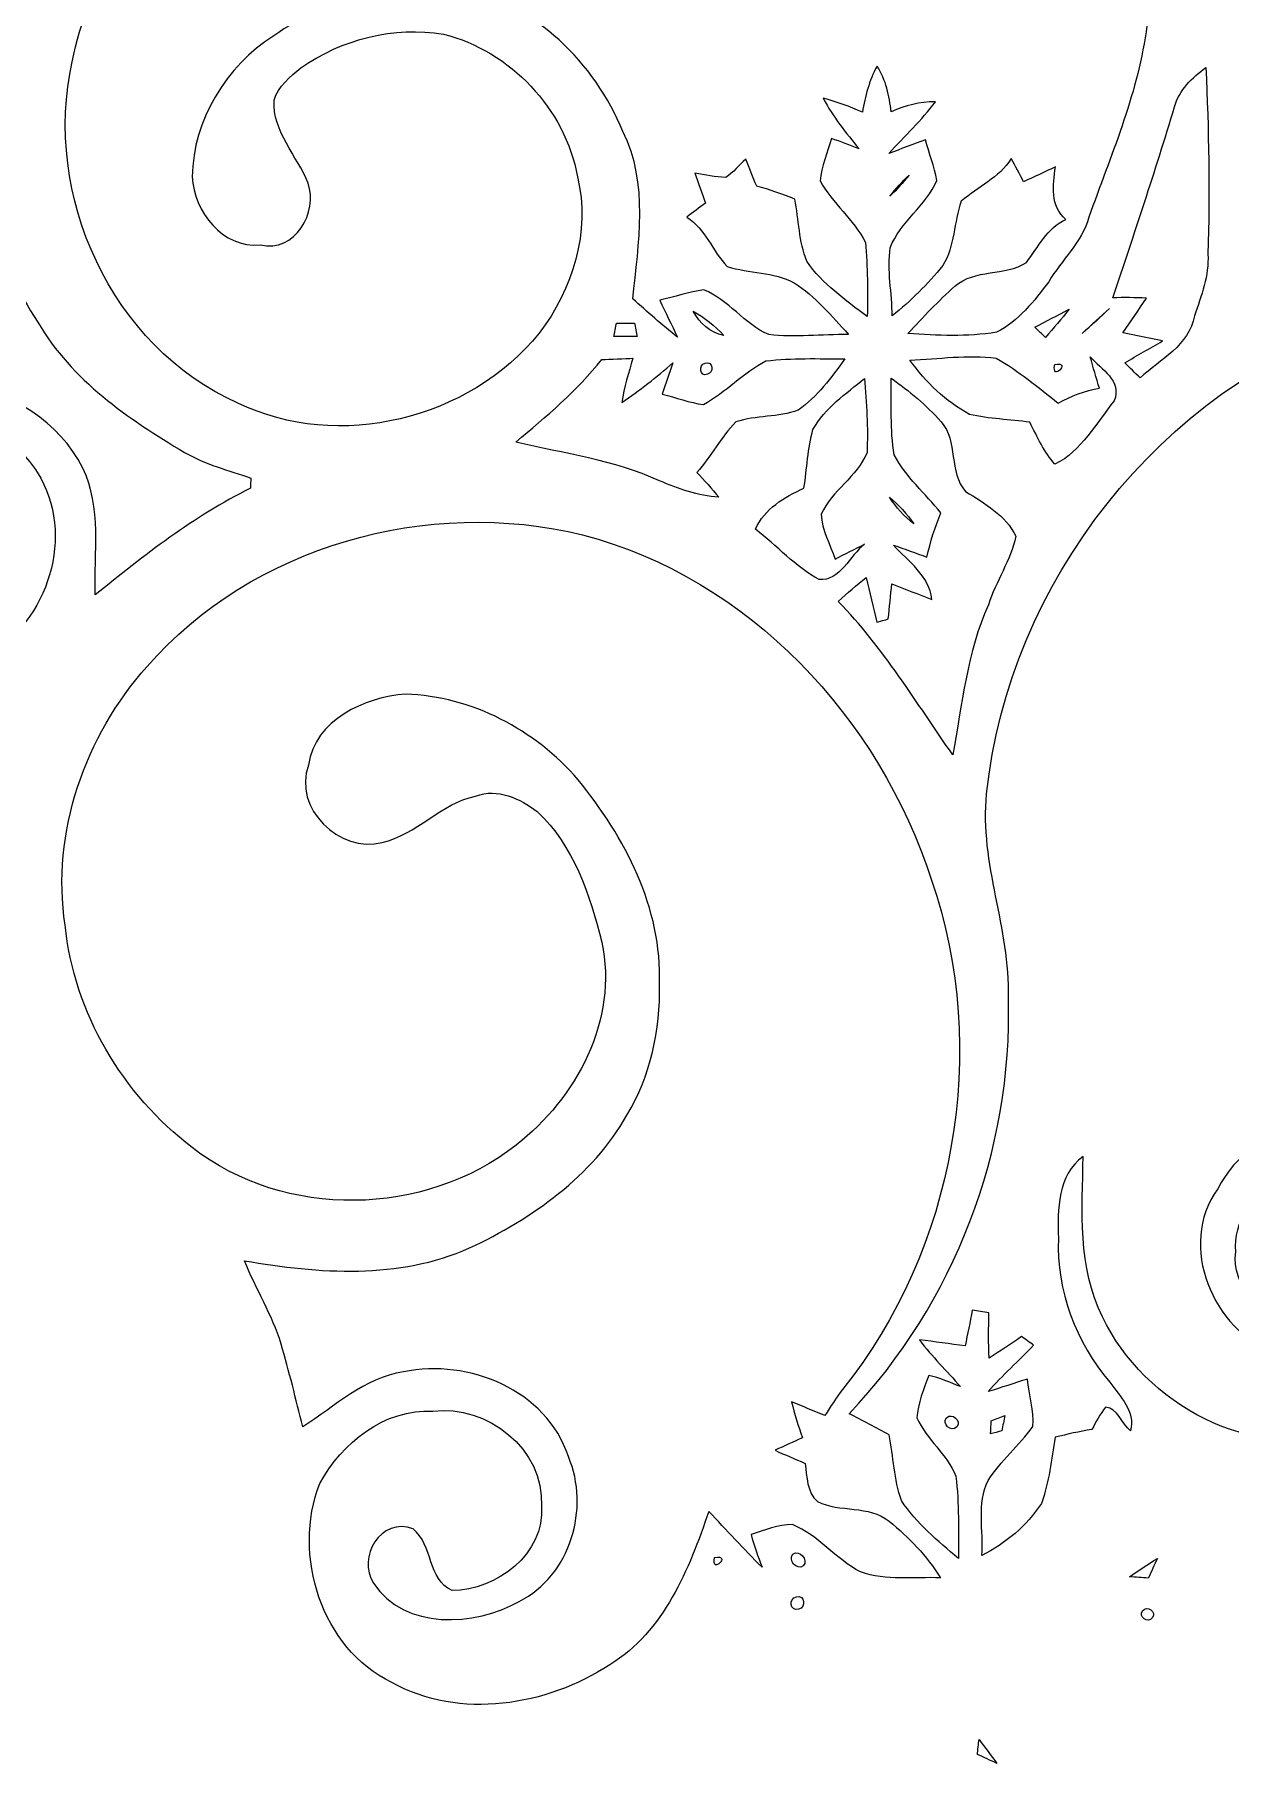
# Model space of a CAD drawing. Header units: centimetres. Extents: x -16.2 to 16.1, y -15.7 to 15.7.
# Drawn here: x -8.34 to 0.96, y -14.88 to -1.43 of the extents above; entities that cross this region are included whole.
import ezdxf

# ---------------------------------------------------------------- set-up
doc = ezdxf.new("R2010")
doc.units = ezdxf.units.CM
doc.header["$MEASUREMENT"] = 0
doc.layers.add('Layer 1', color=7, linetype='Continuous')

msp = doc.modelspace()

# ---------------------------------------------------------------- linework, layer by layer
at = {"layer": 'Layer 1', "color": 251, "lineweight": 9}
for points, knots in [([(-2.11375, 4.4554), (-2.2404, 4.40883), (-2.3801, 4.44975), (-2.51098, 4.45469), (-2.51098, 4.45469), (-2.5325, 3.19951), (-3.15973, 1.96444), (-4.18561, 1.2356), (-4.18561, 1.2356), (-5.0432, 0.61436), (-6.15023, 0.50499), (-7.0223, -0.08944), (-7.0223, -0.08944), (-7.53453, -0.46268), (-7.92541, -1.0183), (-8.04676, -1.64589), (-8.04676, -1.64589), (-8.27889, -2.67741), (-7.74302, -3.86769), (-6.75807, -4.29984), (-6.75807, -4.29984), (-5.97561, -4.67943), (-4.95643, -4.4286), (-4.41421, -3.75586), (-4.41421, -3.75586), (-4.15386, -3.41648), (-4.01416, -2.96458), (-4.11647, -2.54054), (-4.11647, -2.54054), (-4.21278, -2.01172), (-4.63892, -1.56228), (-5.15822, -1.42999), (-5.15822, -1.42999), (-5.54345, -1.36826), (-5.94915, -1.4695), (-6.26735, -1.69281), (-6.26735, -1.69281), (-6.35096, -1.76125), (-6.44339, -1.83674), (-6.4769, -1.94364), (-6.4769, -1.94364), (-6.48925, -2.19305), (-6.29769, -2.37332), (-6.21232, -2.58993), (-6.21232, -2.58993), (-6.12942, -2.81429), (-6.31639, -3.13461), (-6.58344, -3.07006), (-6.58344, -3.07006), (-6.87836, -3.09757), (-7.0992, -2.81076), (-7.11296, -2.54018), (-7.11296, -2.54018), (-7.10732, -2.09851), (-6.84908, -1.67941), (-6.47973, -1.4441), (-6.47973, -1.4441), (-6.06345, -1.15341), (-5.53887, -0.97738), (-5.02981, -1.08991), (-5.02981, -1.08991), (-4.44173, -1.18975), (-3.98665, -1.65436), (-3.76263, -2.18846), (-3.76263, -2.18846), (-3.56014, -2.59169), (-3.64163, -3.05912), (-3.68608, -3.48916), (-3.68608, -3.48916), (-3.57284, -3.59146), (-3.45783, -3.69165), (-3.33965, -3.78831), (-3.33965, -3.78831), (-3.38304, -3.6913), (-3.43137, -3.5964), (-3.47688, -3.50045), (-3.47688, -3.50045), (-3.36152, -3.47646), (-3.25005, -3.43553), (-3.13363, -3.41895), (-3.13363, -3.41895), (-2.94383, -3.49621), (-2.81789, -3.6853), (-2.62916, -3.7675), (-2.62916, -3.7675), (-2.42349, -3.79219), (-2.21464, -3.76538), (-2.00756, -3.76644), (-2.00756, -3.76644), (-2.14056, -3.62427), (-2.2658, -3.4694), (-2.4316, -3.36463), (-2.4316, -3.36463), (-2.59141, -3.28031), (-2.78226, -3.29019), (-2.95124, -3.23833), (-2.95124, -3.23833), (-3.06801, -3.11945), (-3.11987, -2.94694), (-3.26557, -2.8538), (-3.26557, -2.8538), (-3.21759, -2.81676), (-3.16855, -2.78113), (-3.11987, -2.7455), (-3.11987, -2.7455), (-3.14739, -2.66754), (-3.17596, -2.58993), (-3.20313, -2.51196), (-3.20313, -2.51196), (-3.1234, -2.5229), (-3.04402, -2.54477), (-2.96288, -2.54477), (-2.96288, -2.54477), (-2.90432, -2.50596), (-2.85917, -2.45058), (-2.80837, -2.4026), (-2.80837, -2.4026), (-2.78015, -2.47316), (-2.75157, -2.54371), (-2.72264, -2.61427), (-2.72264, -2.61427), (-2.62139, -2.63896), (-2.52332, -2.67494), (-2.42666, -2.7141), (-2.42666, -2.7141), (-2.39456, -2.87426), (-2.39491, -3.0443), (-2.33282, -3.1967), (-2.33282, -3.1967), (-2.21253, -3.3738), (-2.0312, -3.50009), (-1.86222, -3.6278), (-1.86222, -3.6278), (-1.85693, -3.43448), (-1.86151, -3.24221), (-1.87598, -3.0503), (-1.87598, -3.0503), (-1.96876, -2.87426), (-2.13244, -2.74515), (-2.23016, -2.57264), (-2.23016, -2.57264), (-2.21676, -2.45905), (-2.17337, -2.35145), (-2.14162, -2.24244), (-2.14162, -2.24244), (-2.06965, -2.26784), (-1.99768, -2.29571), (-1.92642, -2.32393), (-1.92642, -2.32393), (-2.02626, -2.19764), (-2.13174, -2.07416), (-2.20441, -1.92988), (-2.20441, -1.92988), (-2.10034, -1.95704), (-1.99874, -1.99444), (-1.90032, -2.03783), (-1.90032, -2.03783), (-1.87739, -1.91471), (-1.84987, -1.79088), (-1.78602, -1.68117), (-1.78602, -1.68117), (-1.71687, -1.787), (-1.68971, -1.91118), (-1.67701, -2.03536), (-1.67701, -2.03536), (-1.56835, -1.98562), (-1.45229, -1.95598), (-1.3327, -1.95634), (-1.3327, -1.95634), (-1.43818, -2.10309), (-1.57435, -2.22374), (-1.6943, -2.3585), (-1.6943, -2.3585), (-1.5994, -2.32393), (-1.50591, -2.28654), (-1.41065, -2.25232), (-1.41065, -2.25232), (-1.38315, -2.35815), (-1.33905, -2.45975), (-1.3207, -2.56805), (-1.3207, -2.56805), (-1.40396, -2.76526), (-1.60681, -2.89049), (-1.68371, -3.09193), (-1.68371, -3.09193), (-1.70982, -3.26761), (-1.66925, -3.44576), (-1.6689, -3.62286), (-1.6689, -3.62286), (-1.52637, -3.50503), (-1.3902, -3.37697), (-1.27554, -3.23128), (-1.27554, -3.23128), (-1.18029, -3.08064), (-1.19158, -2.89226), (-1.13125, -2.73033), (-1.13125, -2.73033), (-1.00108, -2.61991), (-0.83774, -2.5483), (-0.74214, -2.39872), (-0.74214, -2.39872), (-0.71004, -2.45869), (-0.67829, -2.51866), (-0.64654, -2.57899), (-0.64654, -2.57899), (-0.56399, -2.54089), (-0.48214, -2.50173), (-0.39959, -2.46398), (-0.39959, -2.46398), (-0.41723, -2.60792), (-0.44228, -2.76667), (-0.31739, -2.87215), (-0.31739, -2.87215), (-0.46521, -2.93847), (-0.53118, -3.08628), (-0.62466, -3.20693), (-0.62466, -3.20693), (-0.79082, -3.31524), (-1.02789, -3.25421), (-1.18065, -3.39108), (-1.18065, -3.39108), (-1.31083, -3.50538), (-1.42865, -3.63344), (-1.54683, -3.76009), (-1.54683, -3.76009), (-1.31753, -3.7735), (-1.08469, -3.7869), (-0.8575, -3.74915), (-0.8575, -3.74915), (-0.68675, -3.66449), (-0.56328, -3.50468), (-0.45039, -3.35616), (-0.45039, -3.35616), (-0.35161, -3.18506), (-0.19075, -3.05101), (-0.13854, -2.85416), (-0.13854, -2.85416), (0.02798, -2.38073), (0.234, -1.91471), (0.30561, -1.41412), (0.30561, -1.41412), (0.34018, -1.17141), (0.40439, -0.91317), (0.32854, -0.67187), (0.32854, -0.67187), (0.21848, -0.44998), (0.04456, -0.26583), (-0.06163, -0.04146), (-0.06163, -0.04146), (-0.22144, 0.26934), (-0.30963, 0.61083), (-0.37349, 0.95267), (-0.37349, 0.95267), (-0.43346, 1.33579), (-0.38654, 1.72525), (-0.4003, 2.11013), (-0.4003, 2.11013), (-0.43769, 2.25583), (-0.6162, 2.29322), (-0.72169, 2.37295), (-0.72169, 2.37295), (-0.93334, 2.47244), (-1.06175, 2.67916), (-1.16724, 2.87778), (-1.16724, 2.87778), (-1.29141, 3.12225), (-1.24732, 3.40977), (-1.284, 3.67259), (-1.284, 3.67259), (-1.61139, 3.7636), (-1.90773, 4.00314), (-1.95429, 4.35803), (-1.95429, 4.35803), (-1.80013, 4.41943), (-1.64526, 4.47974), (-1.49145, 4.54148), (-1.49145, 4.54148), (-1.57082, 4.64167), (-1.65126, 4.74256), (-1.72957, 4.8424), (-1.72957, 4.8424), (-1.85234, 4.7094), (-1.95676, 4.551), (-2.11375, 4.4554), (-2.11375, 4.4554), (-2.11375, 4.4554), (-2.11375, 4.4554), (-2.11375, 4.4554)], [0, 0, 0, 0, 0.01369863, 0.01369863, 0.01369863, 0.01369863, 0.02739726, 0.02739726, 0.02739726, 0.02739726, 0.04109589, 0.04109589, 0.04109589, 0.04109589, 0.05479452, 0.05479452, 0.05479452, 0.05479452, 0.06849315, 0.06849315, 0.06849315, 0.06849315, 0.08219178, 0.08219178, 0.08219178, 0.08219178, 0.09589041, 0.09589041, 0.09589041, 0.09589041, 0.10958904, 0.10958904, 0.10958904, 0.10958904, 0.12328767, 0.12328767, 0.12328767, 0.12328767, 0.1369863, 0.1369863, 0.1369863, 0.1369863, 0.15068493, 0.15068493, 0.15068493, 0.15068493, 0.16438356, 0.16438356, 0.16438356, 0.16438356, 0.17808219, 0.17808219, 0.17808219, 0.17808219, 0.19178082, 0.19178082, 0.19178082, 0.19178082, 0.20547945, 0.20547945, 0.20547945, 0.20547945, 0.21917808, 0.21917808, 0.21917808, 0.21917808, 0.23287671, 0.23287671, 0.23287671, 0.23287671, 0.24657534, 0.24657534, 0.24657534, 0.24657534, 0.26027397, 0.26027397, 0.26027397, 0.26027397, 0.2739726, 0.2739726, 0.2739726, 0.2739726, 0.28767123, 0.28767123, 0.28767123, 0.28767123, 0.30136986, 0.30136986, 0.30136986, 0.30136986, 0.31506849, 0.31506849, 0.31506849, 0.31506849, 0.32876712, 0.32876712, 0.32876712, 0.32876712, 0.34246575, 0.34246575, 0.34246575, 0.34246575, 0.35616438, 0.35616438, 0.35616438, 0.35616438, 0.36986301, 0.36986301, 0.36986301, 0.36986301, 0.38356164, 0.38356164, 0.38356164, 0.38356164, 0.39726027, 0.39726027, 0.39726027, 0.39726027, 0.4109589, 0.4109589, 0.4109589, 0.4109589, 0.42465753, 0.42465753, 0.42465753, 0.42465753, 0.43835616, 0.43835616, 0.43835616, 0.43835616, 0.45205479, 0.45205479, 0.45205479, 0.45205479, 0.46575342, 0.46575342, 0.46575342, 0.46575342, 0.47945205, 0.47945205, 0.47945205, 0.47945205, 0.49315068, 0.49315068, 0.49315068, 0.49315068, 0.50684932, 0.50684932, 0.50684932, 0.50684932, 0.52054795, 0.52054795, 0.52054795, 0.52054795, 0.53424658, 0.53424658, 0.53424658, 0.53424658, 0.54794521, 0.54794521, 0.54794521, 0.54794521, 0.56164384, 0.56164384, 0.56164384, 0.56164384, 0.57534247, 0.57534247, 0.57534247, 0.57534247, 0.5890411, 0.5890411, 0.5890411, 0.5890411, 0.60273973, 0.60273973, 0.60273973, 0.60273973, 0.61643836, 0.61643836, 0.61643836, 0.61643836, 0.63013699, 0.63013699, 0.63013699, 0.63013699, 0.64383562, 0.64383562, 0.64383562, 0.64383562, 0.65753425, 0.65753425, 0.65753425, 0.65753425, 0.67123288, 0.67123288, 0.67123288, 0.67123288, 0.68493151, 0.68493151, 0.68493151, 0.68493151, 0.69863014, 0.69863014, 0.69863014, 0.69863014, 0.71232877, 0.71232877, 0.71232877, 0.71232877, 0.7260274, 0.7260274, 0.7260274, 0.7260274, 0.73972603, 0.73972603, 0.73972603, 0.73972603, 0.75342466, 0.75342466, 0.75342466, 0.75342466, 0.76712329, 0.76712329, 0.76712329, 0.76712329, 0.78082192, 0.78082192, 0.78082192, 0.78082192, 0.79452055, 0.79452055, 0.79452055, 0.79452055, 0.80821918, 0.80821918, 0.80821918, 0.80821918, 0.82191781, 0.82191781, 0.82191781, 0.82191781, 0.83561644, 0.83561644, 0.83561644, 0.83561644, 0.84931507, 0.84931507, 0.84931507, 0.84931507, 0.8630137, 0.8630137, 0.8630137, 0.8630137, 0.87671233, 0.87671233, 0.87671233, 0.87671233, 0.89041096, 0.89041096, 0.89041096, 0.89041096, 0.90410959, 0.90410959, 0.90410959, 0.90410959, 0.91780822, 0.91780822, 0.91780822, 0.91780822, 0.93150685, 0.93150685, 0.93150685, 0.93150685, 0.94520548, 0.94520548, 0.94520548, 0.94520548, 0.95890411, 0.95890411, 0.95890411, 0.95890411, 0.97260274, 0.97260274, 0.97260274, 0.97260274, 1, 1, 1, 1]), ([(0.52751, -1.99726), (0.37687, -2.49468), (0.21354, -2.98856), (0.04703, -3.48104), (0.04703, -3.48104), (0.13452, -3.47928), (0.222, -3.47998), (0.30949, -3.48351), (0.30949, -3.48351), (0.24882, -3.57347), (0.18637, -3.66272), (0.12534, -3.75268), (0.12534, -3.75268), (0.22765, -3.77455), (0.33031, -3.79607), (0.43332, -3.81724), (0.43332, -3.81724), (0.33701, -3.87615), (0.23717, -3.92978), (0.13981, -3.98657), (0.13981, -3.98657), (0.17932, -4.02573), (0.21918, -4.06489), (0.25905, -4.10405), (0.25905, -4.10405), (0.41744, -3.95835), (0.64181, -3.85428), (0.68167, -3.62074), (0.68167, -3.62074), (0.73706, -3.46623), (0.79633, -3.30853), (0.7868, -3.14132), (0.7868, -3.14132), (0.80444, -2.65801), (0.7928, -2.174), (0.77093, -1.6914), (0.77093, -1.6914), (0.66298, -1.76831), (0.56279, -1.86497), (0.52751, -1.99726), (0.52751, -1.99726), (0.52751, -1.99726), (0.52751, -1.99726), (0.52751, -1.99726)], [0, 0, 0, 0, 0.08333333, 0.08333333, 0.08333333, 0.08333333, 0.16666667, 0.16666667, 0.16666667, 0.16666667, 0.25, 0.25, 0.25, 0.25, 0.33333333, 0.33333333, 0.33333333, 0.33333333, 0.41666667, 0.41666667, 0.41666667, 0.41666667, 0.5, 0.5, 0.5, 0.5, 0.58333333, 0.58333333, 0.58333333, 0.58333333, 0.66666667, 0.66666667, 0.66666667, 0.66666667, 0.75, 0.75, 0.75, 0.75, 0.83333333, 0.83333333, 0.83333333, 0.83333333, 1, 1, 1, 1]), ([(-9.75738, -3.14132), (-10.13133, -3.57382), (-10.59558, -3.97634), (-10.74551, -4.55031), (-10.74551, -4.55031), (-10.8457, -5.03573), (-10.76915, -5.609), (-10.40296, -5.97271), (-10.40296, -5.97271), (-10.00115, -6.41016), (-9.30123, -6.56467), (-8.76784, -6.28457), (-8.76784, -6.28457), (-8.25914, -6.05526), (-8.02242, -5.37828), (-8.29018, -4.88545), (-8.29018, -4.88545), (-8.49338, -4.50939), (-8.96715, -4.32665), (-9.37286, -4.44271), (-9.37286, -4.44271), (-9.56123, -4.55102), (-9.48927, -4.81983), (-9.54713, -4.99234), (-9.54713, -4.99234), (-9.5898, -5.18566), (-9.88227, -5.30984), (-10.01562, -5.12604), (-10.01562, -5.12604), (-10.21635, -4.97717), (-10.17613, -4.66673), (-10.02266, -4.49986), (-10.02266, -4.49986), (-9.46246, -3.90438), (-8.32615, -4.07512), (-7.96492, -4.80643), (-7.96492, -4.80643), (-7.81499, -5.11193), (-7.8792, -5.46365), (-7.8672, -5.79244), (-7.8672, -5.79244), (-7.48938, -5.48306), (-7.10026, -5.18178), (-6.66105, -4.96271), (-6.66105, -4.96271), (-6.66035, -4.94295), (-6.65823, -4.90344), (-6.65717, -4.88369), (-6.65717, -4.88369), (-6.83144, -4.82301), (-7.01277, -4.77785), (-7.17293, -4.68366), (-7.17293, -4.68366), (-7.61144, -4.4219), (-8.05241, -4.12345), (-8.31311, -3.67048), (-8.31311, -3.67048), (-8.6292, -3.20305), (-8.75126, -2.64037), (-8.80452, -2.08757), (-8.80452, -2.08757), (-9.15519, -2.40719), (-9.43071, -2.79806), (-9.75738, -3.14132), (-9.75738, -3.14132), (-9.75738, -3.14132), (-9.75738, -3.14132), (-9.75738, -3.14132)], [0, 0, 0, 0, 0.05555556, 0.05555556, 0.05555556, 0.05555556, 0.11111111, 0.11111111, 0.11111111, 0.11111111, 0.16666667, 0.16666667, 0.16666667, 0.16666667, 0.22222222, 0.22222222, 0.22222222, 0.22222222, 0.27777778, 0.27777778, 0.27777778, 0.27777778, 0.33333333, 0.33333333, 0.33333333, 0.33333333, 0.38888889, 0.38888889, 0.38888889, 0.38888889, 0.44444444, 0.44444444, 0.44444444, 0.44444444, 0.5, 0.5, 0.5, 0.5, 0.55555556, 0.55555556, 0.55555556, 0.55555556, 0.61111111, 0.61111111, 0.61111111, 0.61111111, 0.66666667, 0.66666667, 0.66666667, 0.66666667, 0.72222222, 0.72222222, 0.72222222, 0.72222222, 0.77777778, 0.77777778, 0.77777778, 0.77777778, 0.83333333, 0.83333333, 0.83333333, 0.83333333, 0.88888889, 0.88888889, 0.88888889, 0.88888889, 1, 1, 1, 1]), ([(-1.68618, -2.69082), (-1.63256, -2.64002), (-1.58352, -2.58534), (-1.53731, -2.52784), (-1.53731, -2.52784), (-1.59128, -2.57828), (-1.64103, -2.63261), (-1.68618, -2.69082), (-1.68618, -2.69082), (-1.68618, -2.69082), (-1.68618, -2.69082), (-1.68618, -2.69082)], [0, 0, 0, 0, 0.25, 0.25, 0.25, 0.25, 0.5, 0.5, 0.5, 0.5, 1, 1, 1, 1]), ([(1.98836, -3.66731), (0.41497, -4.19471), (-0.76084, -5.69402), (-0.93405, -7.33937), (-0.93405, -7.33937), (-0.99014, -7.87983), (-0.74814, -8.38818), (-0.76472, -8.92546), (-0.76472, -8.92546), (-0.7305, -10.11326), (-1.18487, -11.30001), (-2.00403, -12.15973), (-2.00403, -12.15973), (-1.89961, -12.213), (-1.79554, -12.26803), (-1.69183, -12.32306), (-1.69183, -12.32306), (-1.66113, -12.49381), (-1.65373, -12.6702), (-1.59693, -12.8353), (-1.59693, -12.8353), (-1.48016, -13.01204), (-1.31294, -13.14892), (-1.15418, -13.2865), (-1.15418, -13.2865), (-1.15171, -13.07307), (-1.14889, -12.85823), (-1.17253, -12.64656), (-1.17253, -12.64656), (-1.23991, -12.47511), (-1.40255, -12.36116), (-1.47593, -12.19289), (-1.47593, -12.19289), (-1.46852, -12.07824), (-1.42442, -11.96817), (-1.3835, -11.86163), (-1.3835, -11.86163), (-1.29847, -11.88139), (-1.21909, -11.91808), (-1.13725, -11.94877), (-1.13725, -11.94877), (-1.24414, -11.82847), (-1.35916, -11.71523), (-1.45582, -11.58646), (-1.45582, -11.58646), (-1.3387, -11.59916), (-1.21946, -11.61821), (-1.10162, -11.63303), (-1.10162, -11.63303), (-1.08151, -11.5399), (-1.06352, -11.44676), (-1.04553, -11.35434), (-1.04553, -11.35434), (-1.00284, -11.36139), (-0.96015, -11.3688), (-0.91712, -11.37656), (-0.91712, -11.37656), (-0.91817, -11.49368), (-0.921, -11.61151), (-0.91465, -11.72899), (-0.91465, -11.72899), (-0.82963, -11.67466), (-0.74672, -11.61716), (-0.66347, -11.56036), (-0.66347, -11.56036), (-0.63983, -11.57694), (-0.59221, -11.6094), (-0.56857, -11.62598), (-0.56857, -11.62598), (-0.68393, -11.74909), (-0.81164, -11.86022), (-0.9217, -11.98828), (-0.9217, -11.98828), (-0.81975, -11.95688), (-0.71886, -11.9216), (-0.61655, -11.89091), (-0.61655, -11.89091), (-0.6042, -12.01368), (-0.56469, -12.13539), (-0.57527, -12.25956), (-0.57527, -12.25956), (-0.68075, -12.40738), (-0.82539, -12.52521), (-0.92311, -12.67972), (-0.92311, -12.67972), (-1.01378, -12.85893), (-0.95486, -13.06954), (-0.97215, -13.26181), (-0.97215, -13.26181), (-0.78624, -13.16938), (-0.62255, -13.03215), (-0.50789, -12.85788), (-0.50789, -12.85788), (-0.44863, -12.69101), (-0.42887, -12.51533), (-0.4003, -12.34247), (-0.4003, -12.34247), (-0.30646, -12.31918), (-0.21191, -12.29837), (-0.11631, -12.2832), (-0.11631, -12.2832), (-0.0828, -12.22358), (-0.05069, -12.16326), (-0.00977, -12.10858), (-0.00977, -12.10858), (0.08477, -12.11387), (0.11758, -12.23769), (0.18461, -12.29343), (0.18461, -12.29343), (0.22518, -12.14033), (0.10453, -12.02673), (0.02374, -11.9142), (0.02374, -11.9142), (-0.24014, -11.60551), (-0.39254, -11.20264), (-0.37631, -10.79518), (-0.37631, -10.79518), (-0.38266, -10.57329), (-0.38336, -10.30341), (-0.18334, -10.15877), (-0.18334, -10.15877), (-0.18969, -10.57646), (-0.22744, -11.02202), (-0.0327, -11.40655), (-0.0327, -11.40655), (0.29115, -12.08811), (1.13288, -12.54284), (1.87265, -12.30366), (1.87265, -12.30366), (2.45897, -12.09411), (2.89606, -11.37903), (2.64559, -10.77296), (2.64559, -10.77296), (2.51753, -10.49179), (2.24977, -10.27731), (1.95273, -10.19864), (1.95273, -10.19864), (1.5174, -10.06105), (0.97907, -10.43253), (1.00305, -10.90172), (1.00305, -10.90172), (0.96848, -11.16772), (1.19779, -11.36668), (1.40169, -11.48945), (1.40169, -11.48945), (1.63982, -11.53319), (1.71708, -11.23863), (1.92132, -11.18641), (1.92132, -11.18641), (2.11748, -11.18853), (2.23248, -11.43689), (2.11572, -11.59317), (2.11572, -11.59317), (1.93968, -11.85705), (1.55409, -11.79919), (1.30362, -11.69583), (1.30362, -11.69583), (0.83019, -11.50109), (0.54338, -10.85727), (0.86371, -10.4103), (0.86371, -10.4103), (1.13887, -9.8762), (1.87512, -9.7178), (2.37465, -10.02366), (2.37465, -10.02366), (2.68228, -10.17288), (2.84667, -10.48156), (3.03435, -10.75003), (3.03435, -10.75003), (3.26859, -10.34998), (3.60126, -10.02824), (3.91559, -9.69416), (3.91559, -9.69416), (3.56916, -9.6289), (3.21709, -9.55729), (2.90488, -9.3869), (2.90488, -9.3869), (2.46003, -9.17276), (2.13653, -8.77412), (1.88817, -8.35855), (1.88817, -8.35855), (1.40451, -7.65299), (1.5047, -6.63558), (2.05927, -5.99776), (2.05927, -5.99776), (2.56974, -5.35535), (3.41535, -4.90062), (4.25108, -5.07595), (4.25108, -5.07595), (4.59997, -5.15709), (4.96863, -5.42696), (4.95416, -5.82278), (4.95416, -5.82278), (4.99473, -6.08101), (4.77283, -6.38017), (4.49379, -6.34913), (4.49379, -6.34913), (3.9618, -6.39887), (3.90923, -5.6598), (3.4351, -5.57407), (3.4351, -5.57407), (3.1938, -5.55044), (2.98461, -5.68343), (2.80892, -5.82984), (2.80892, -5.82984), (2.36901, -6.16815), (2.00283, -6.68426), (2.06421, -7.26635), (2.06421, -7.26635), (2.08889, -8.36772), (3.21532, -9.22568), (4.28142, -9.09691), (4.28142, -9.09691), (5.65584, -8.99249), (6.76427, -7.58455), (6.55613, -6.22389), (6.55613, -6.22389), (6.42172, -5.30455), (5.8474, -4.47129), (5.05541, -3.99186), (5.05541, -3.99186), (4.159, -3.40943), (2.98813, -3.29689), (1.98836, -3.66731), (1.98836, -3.66731), (1.98836, -3.66731), (1.98836, -3.66731), (1.98836, -3.66731)], [0, 0, 0, 0, 0.01724138, 0.01724138, 0.01724138, 0.01724138, 0.03448276, 0.03448276, 0.03448276, 0.03448276, 0.05172414, 0.05172414, 0.05172414, 0.05172414, 0.06896552, 0.06896552, 0.06896552, 0.06896552, 0.0862069, 0.0862069, 0.0862069, 0.0862069, 0.10344828, 0.10344828, 0.10344828, 0.10344828, 0.12068966, 0.12068966, 0.12068966, 0.12068966, 0.13793103, 0.13793103, 0.13793103, 0.13793103, 0.15517241, 0.15517241, 0.15517241, 0.15517241, 0.17241379, 0.17241379, 0.17241379, 0.17241379, 0.18965517, 0.18965517, 0.18965517, 0.18965517, 0.20689655, 0.20689655, 0.20689655, 0.20689655, 0.22413793, 0.22413793, 0.22413793, 0.22413793, 0.24137931, 0.24137931, 0.24137931, 0.24137931, 0.25862069, 0.25862069, 0.25862069, 0.25862069, 0.27586207, 0.27586207, 0.27586207, 0.27586207, 0.29310345, 0.29310345, 0.29310345, 0.29310345, 0.31034483, 0.31034483, 0.31034483, 0.31034483, 0.32758621, 0.32758621, 0.32758621, 0.32758621, 0.34482759, 0.34482759, 0.34482759, 0.34482759, 0.36206897, 0.36206897, 0.36206897, 0.36206897, 0.37931034, 0.37931034, 0.37931034, 0.37931034, 0.39655172, 0.39655172, 0.39655172, 0.39655172, 0.4137931, 0.4137931, 0.4137931, 0.4137931, 0.43103448, 0.43103448, 0.43103448, 0.43103448, 0.44827586, 0.44827586, 0.44827586, 0.44827586, 0.46551724, 0.46551724, 0.46551724, 0.46551724, 0.48275862, 0.48275862, 0.48275862, 0.48275862, 0.5, 0.5, 0.5, 0.5, 0.51724138, 0.51724138, 0.51724138, 0.51724138, 0.53448276, 0.53448276, 0.53448276, 0.53448276, 0.55172414, 0.55172414, 0.55172414, 0.55172414, 0.56896552, 0.56896552, 0.56896552, 0.56896552, 0.5862069, 0.5862069, 0.5862069, 0.5862069, 0.60344828, 0.60344828, 0.60344828, 0.60344828, 0.62068966, 0.62068966, 0.62068966, 0.62068966, 0.63793103, 0.63793103, 0.63793103, 0.63793103, 0.65517241, 0.65517241, 0.65517241, 0.65517241, 0.67241379, 0.67241379, 0.67241379, 0.67241379, 0.68965517, 0.68965517, 0.68965517, 0.68965517, 0.70689655, 0.70689655, 0.70689655, 0.70689655, 0.72413793, 0.72413793, 0.72413793, 0.72413793, 0.74137931, 0.74137931, 0.74137931, 0.74137931, 0.75862069, 0.75862069, 0.75862069, 0.75862069, 0.77586207, 0.77586207, 0.77586207, 0.77586207, 0.79310345, 0.79310345, 0.79310345, 0.79310345, 0.81034483, 0.81034483, 0.81034483, 0.81034483, 0.82758621, 0.82758621, 0.82758621, 0.82758621, 0.84482759, 0.84482759, 0.84482759, 0.84482759, 0.86206897, 0.86206897, 0.86206897, 0.86206897, 0.87931034, 0.87931034, 0.87931034, 0.87931034, 0.89655172, 0.89655172, 0.89655172, 0.89655172, 0.9137931, 0.9137931, 0.9137931, 0.9137931, 0.93103448, 0.93103448, 0.93103448, 0.93103448, 0.94827586, 0.94827586, 0.94827586, 0.94827586, 0.96551724, 0.96551724, 0.96551724, 0.96551724, 1, 1, 1, 1]), ([(-3.21618, -3.58582), (-3.16573, -3.67966), (-3.086, -3.75374), (-2.97841, -3.7735), (-2.97841, -3.7735), (-3.04685, -3.69835), (-3.12763, -3.63556), (-3.21618, -3.58582), (-3.21618, -3.58582), (-3.21618, -3.58582), (-3.21618, -3.58582), (-3.21618, -3.58582)], [0, 0, 0, 0, 0.25, 0.25, 0.25, 0.25, 0.5, 0.5, 0.5, 0.5, 1, 1, 1, 1]), ([(-0.56046, -3.71105), (-0.53259, -3.73716), (-0.50437, -3.76326), (-0.47614, -3.78972), (-0.47614, -3.78972), (-0.41441, -3.7167), (-0.35232, -3.64438), (-0.29164, -3.571), (-0.29164, -3.571), (-0.38125, -3.61721), (-0.4712, -3.66413), (-0.56046, -3.71105), (-0.56046, -3.71105), (-0.56046, -3.71105), (-0.56046, -3.71105), (-0.56046, -3.71105)], [0, 0, 0, 0, 0.2, 0.2, 0.2, 0.2, 0.4, 0.4, 0.4, 0.4, 0.6, 0.6, 0.6, 0.6, 1, 1, 1, 1]), ([(-0.19004, -3.75797), (-0.11843, -3.69447), (-0.04752, -3.62991), (0.02233, -3.56465), (0.02233, -3.56465), (-0.04928, -3.62815), (-0.12054, -3.692), (-0.19004, -3.75797), (-0.19004, -3.75797), (-0.19004, -3.75797), (-0.19004, -3.75797), (-0.19004, -3.75797)], [0, 0, 0, 0, 0.25, 0.25, 0.25, 0.25, 0.5, 0.5, 0.5, 0.5, 1, 1, 1, 1]), ([(-3.81343, -3.6793), (-3.81837, -3.70506), (-3.8286, -3.75656), (-3.83354, -3.78231), (-3.83354, -3.78231), (-3.77357, -3.78267), (-3.7136, -3.78267), (-3.65362, -3.78231), (-3.65362, -3.78231), (-3.65856, -3.75656), (-3.66879, -3.70506), (-3.67373, -3.6793), (-3.67373, -3.6793), (-3.72065, -3.6786), (-3.76686, -3.6786), (-3.81343, -3.6793), (-3.81343, -3.6793), (-3.81343, -3.6793), (-3.81343, -3.6793), (-3.81343, -3.6793)], [0, 0, 0, 0, 0.16666667, 0.16666667, 0.16666667, 0.16666667, 0.33333333, 0.33333333, 0.33333333, 0.33333333, 0.5, 0.5, 0.5, 0.5, 0.66666667, 0.66666667, 0.66666667, 0.66666667, 1, 1, 1, 1]), ([(-3.92632, -3.96153), (-4.12176, -4.20424), (-4.35882, -4.40603), (-4.5973, -4.60358), (-4.5973, -4.60358), (-4.2223, -4.69248), (-3.83283, -4.74434), (-3.47865, -4.90415), (-3.47865, -4.90415), (-3.33189, -4.97047), (-3.17843, -5.0188), (-3.01686, -5.03291), (-3.01686, -5.03291), (-3.07119, -4.96553), (-3.1294, -4.90168), (-3.18831, -4.83888), (-3.18831, -4.83888), (-3.07542, -4.71718), (-3.00204, -4.56231), (-2.88386, -4.44695), (-2.88386, -4.44695), (-2.72863, -4.39368), (-2.55401, -4.41449), (-2.4002, -4.35417), (-2.4002, -4.35417), (-2.25098, -4.2508), (-2.14232, -4.10228), (-2.0372, -3.95694), (-2.0372, -3.95694), (-2.24216, -3.95482), (-2.44748, -3.94918), (-2.65067, -3.97211), (-2.65067, -3.97211), (-2.82671, -4.06383), (-2.96394, -4.21482), (-3.13645, -4.31148), (-3.13645, -4.31148), (-3.24616, -4.29772), (-3.35023, -4.25751), (-3.45677, -4.23105), (-3.45677, -4.23105), (-3.43208, -4.14885), (-3.40421, -4.06842), (-3.37528, -3.98798), (-3.37528, -3.98798), (-3.50158, -4.0977), (-3.6321, -4.20283), (-3.7718, -4.29525), (-3.7718, -4.29525), (-3.75593, -4.17778), (-3.71818, -4.06489), (-3.68537, -3.95165), (-3.68537, -3.95165), (-3.7457, -3.95412), (-3.866, -3.95906), (-3.92632, -3.96153), (-3.92632, -3.96153), (-3.92632, -3.96153), (-3.92632, -3.96153), (-3.92632, -3.96153)], [0, 0, 0, 0, 0.0625, 0.0625, 0.0625, 0.0625, 0.125, 0.125, 0.125, 0.125, 0.1875, 0.1875, 0.1875, 0.1875, 0.25, 0.25, 0.25, 0.25, 0.3125, 0.3125, 0.3125, 0.3125, 0.375, 0.375, 0.375, 0.375, 0.4375, 0.4375, 0.4375, 0.4375, 0.5, 0.5, 0.5, 0.5, 0.5625, 0.5625, 0.5625, 0.5625, 0.625, 0.625, 0.625, 0.625, 0.6875, 0.6875, 0.6875, 0.6875, 0.75, 0.75, 0.75, 0.75, 0.8125, 0.8125, 0.8125, 0.8125, 0.875, 0.875, 0.875, 0.875, 1, 1, 1, 1]), ([(-3.12269, -3.99081), (-3.17808, -4.00104), (-3.1675, -4.10017), (-3.10646, -4.07653), (-3.10646, -4.07653), (-3.05178, -4.06524), (-3.06131, -3.96823), (-3.12269, -3.99081), (-3.12269, -3.99081), (-3.12269, -3.99081), (-3.12269, -3.99081), (-3.12269, -3.99081)], [0, 0, 0, 0, 0.25, 0.25, 0.25, 0.25, 0.5, 0.5, 0.5, 0.5, 1, 1, 1, 1]), ([(-1.53096, -3.96611), (-1.40889, -4.13721), (-1.25225, -4.28784), (-1.06705, -4.38874), (-1.06705, -4.38874), (-0.91359, -4.42366), (-0.75378, -4.42755), (-0.5975, -4.44942), (-0.5975, -4.44942), (-0.54141, -4.56301), (-0.48779, -4.68049), (-0.40277, -4.77609), (-0.40277, -4.77609), (-0.1978, -4.67378), (-0.07997, -4.45541), (0.05796, -4.2822), (0.05796, -4.2822), (0.1204, -4.12239), (-0.04293, -4.04019), (-0.1276, -3.94106), (-0.1276, -3.94106), (-0.10573, -4.02291), (-0.08068, -4.10405), (-0.05634, -4.18519), (-0.05634, -4.18519), (-0.16958, -4.20318), (-0.27577, -4.24657), (-0.37666, -4.30019), (-0.37666, -4.30019), (-0.53435, -4.17919), (-0.68605, -4.04796), (-0.86032, -3.95165), (-0.86032, -3.95165), (-1.08186, -3.92025), (-1.3087, -3.95835), (-1.53096, -3.96611), (-1.53096, -3.96611), (-1.53096, -3.96611), (-1.53096, -3.96611), (-1.53096, -3.96611)], [0, 0, 0, 0, 0.09090909, 0.09090909, 0.09090909, 0.09090909, 0.18181818, 0.18181818, 0.18181818, 0.18181818, 0.27272727, 0.27272727, 0.27272727, 0.27272727, 0.36363636, 0.36363636, 0.36363636, 0.36363636, 0.45454545, 0.45454545, 0.45454545, 0.45454545, 0.54545455, 0.54545455, 0.54545455, 0.54545455, 0.63636364, 0.63636364, 0.63636364, 0.63636364, 0.72727273, 0.72727273, 0.72727273, 0.72727273, 0.81818182, 0.81818182, 0.81818182, 0.81818182, 1, 1, 1, 1]), ([(-0.40453, -4.00104), (-0.43452, -4.14144), (-0.26377, -3.97211), (-0.40453, -4.00104), (-0.40453, -4.00104), (-0.40453, -4.00104), (-0.40453, -4.00104), (-0.40453, -4.00104)], [0, 0, 0, 0, 0.33333333, 0.33333333, 0.33333333, 0.33333333, 1, 1, 1, 1]), ([(-2.28485, -4.5048), (-2.32787, -4.65262), (-2.33035, -4.81066), (-2.35539, -4.96306), (-2.35539, -4.96306), (-2.5092, -5.0315), (-2.66055, -5.12111), (-2.73252, -5.28162), (-2.73252, -5.28162), (-2.56635, -5.40968), (-2.42208, -5.57125), (-2.23757, -5.67285), (-2.23757, -5.67285), (-2.07635, -5.68661), (-1.99627, -5.48306), (-1.88409, -5.39804), (-1.88409, -5.39804), (-1.961, -5.43473), (-2.03649, -5.47459), (-2.11234, -5.51339), (-2.11234, -5.51339), (-2.15044, -5.39909), (-2.21817, -5.28656), (-2.21993, -5.16485), (-2.21993, -5.16485), (-2.13844, -4.97964), (-1.94159, -4.87275), (-1.86469, -4.68648), (-1.86469, -4.68648), (-1.85516, -4.49281), (-1.86998, -4.30019), (-1.88338, -4.10793), (-1.88338, -4.10793), (-2.02802, -4.22752), (-2.19135, -4.33829), (-2.28485, -4.5048), (-2.28485, -4.5048), (-2.28485, -4.5048), (-2.28485, -4.5048), (-2.28485, -4.5048)], [0, 0, 0, 0, 0.09090909, 0.09090909, 0.09090909, 0.09090909, 0.18181818, 0.18181818, 0.18181818, 0.18181818, 0.27272727, 0.27272727, 0.27272727, 0.27272727, 0.36363636, 0.36363636, 0.36363636, 0.36363636, 0.45454545, 0.45454545, 0.45454545, 0.45454545, 0.54545455, 0.54545455, 0.54545455, 0.54545455, 0.63636364, 0.63636364, 0.63636364, 0.63636364, 0.72727273, 0.72727273, 0.72727273, 0.72727273, 0.81818182, 0.81818182, 0.81818182, 0.81818182, 1, 1, 1, 1]), ([(-1.67701, -4.10652), (-1.67101, -4.30443), (-1.68795, -4.50727), (-1.65231, -4.70342), (-1.65231, -4.70342), (-1.56271, -4.87346), (-1.41207, -5.00539), (-1.29035, -5.15321), (-1.29035, -5.15321), (-1.33481, -5.26539), (-1.37291, -5.37969), (-1.39867, -5.49752), (-1.39867, -5.49752), (-1.4858, -5.46789), (-1.57188, -5.43543), (-1.65866, -5.40509), (-1.65866, -5.40509), (-1.54366, -5.5335), (-1.38173, -5.64075), (-1.35916, -5.82666), (-1.35916, -5.82666), (-1.46428, -5.78891), (-1.56694, -5.74588), (-1.67101, -5.70636), (-1.67101, -5.70636), (-1.68054, -5.79668), (-1.69006, -5.88769), (-1.69888, -5.97941), (-1.69888, -5.97941), (-1.72075, -5.98541), (-1.7652, -5.99741), (-1.78708, -6.0034), (-1.78708, -6.0034), (-1.81636, -5.88769), (-1.84352, -5.77198), (-1.8721, -5.65662), (-1.8721, -5.65662), (-1.94547, -5.71659), (-2.01744, -5.77868), (-2.088, -5.84218), (-2.088, -5.84218), (-1.7398, -6.20025), (-1.48298, -6.62958), (-1.19757, -7.03598), (-1.19757, -7.03598), (-1.12561, -6.64299), (-1.0861, -6.238), (-0.92064, -5.86935), (-0.92064, -5.86935), (-0.86102, -5.68696), (-0.74779, -5.52327), (-0.70615, -5.33595), (-0.70615, -5.33595), (-0.78765, -5.17155), (-0.94992, -5.08159), (-1.09739, -4.98705), (-1.09739, -4.98705), (-1.2332, -4.8403), (-1.15348, -4.5937), (-1.28894, -4.44483), (-1.28894, -4.44483), (-1.40289, -4.31607), (-1.53696, -4.20565), (-1.67701, -4.10652), (-1.67701, -4.10652), (-1.67701, -4.10652), (-1.67701, -4.10652), (-1.67701, -4.10652)], [0, 0, 0, 0, 0.05555556, 0.05555556, 0.05555556, 0.05555556, 0.11111111, 0.11111111, 0.11111111, 0.11111111, 0.16666667, 0.16666667, 0.16666667, 0.16666667, 0.22222222, 0.22222222, 0.22222222, 0.22222222, 0.27777778, 0.27777778, 0.27777778, 0.27777778, 0.33333333, 0.33333333, 0.33333333, 0.33333333, 0.38888889, 0.38888889, 0.38888889, 0.38888889, 0.44444444, 0.44444444, 0.44444444, 0.44444444, 0.5, 0.5, 0.5, 0.5, 0.55555556, 0.55555556, 0.55555556, 0.55555556, 0.61111111, 0.61111111, 0.61111111, 0.61111111, 0.66666667, 0.66666667, 0.66666667, 0.66666667, 0.72222222, 0.72222222, 0.72222222, 0.72222222, 0.77777778, 0.77777778, 0.77777778, 0.77777778, 0.83333333, 0.83333333, 0.83333333, 0.83333333, 0.88888889, 0.88888889, 0.88888889, 0.88888889, 1, 1, 1, 1]), ([(-7.46539, -6.35054), (-7.94693, -6.88817), (-8.21116, -7.63959), (-8.10215, -8.36031), (-8.10215, -8.36031), (-8.03442, -9.04047), (-7.65483, -9.67829), (-7.11367, -10.09033), (-7.11367, -10.09033), (-6.3933, -10.64949), (-5.30568, -10.63149), (-4.59342, -10.07058), (-4.59342, -10.07058), (-4.12458, -9.70722), (-3.79826, -9.09515), (-3.92773, -8.4919), (-3.92773, -8.4919), (-4.01981, -8.12642), (-4.14575, -7.74154), (-4.42972, -7.47766), (-4.42972, -7.47766), (-4.56485, -7.37571), (-4.7363, -7.29139), (-4.90951, -7.35666), (-4.90951, -7.35666), (-5.18115, -7.41169), (-5.36636, -7.65758), (-5.63659, -7.71685), (-5.63659, -7.71685), (-5.96502, -7.80328), (-6.33438, -7.45014), (-6.20844, -7.11501), (-6.20844, -7.11501), (-6.15905, -6.76117), (-5.77135, -6.58972), (-5.4542, -6.56326), (-5.4542, -6.56326), (-4.93772, -6.58055), (-4.44596, -6.8409), (-4.11187, -7.23036), (-4.11187, -7.23036), (-3.74746, -7.67557), (-3.45713, -8.22943), (-3.47865, -8.82033), (-3.47865, -8.82033), (-3.46983, -9.17382), (-3.54955, -9.53436), (-3.73159, -9.83916), (-3.73159, -9.83916), (-4.00323, -10.31399), (-4.46925, -10.64349), (-4.95643, -10.87103), (-4.95643, -10.87103), (-5.50959, -11.11692), (-6.12589, -11.07035), (-6.70621, -10.97087), (-6.70621, -10.97087), (-6.61943, -11.1903), (-6.4896, -11.39138), (-6.42187, -11.61857), (-6.42187, -11.61857), (-6.35978, -11.83094), (-6.30757, -12.04684), (-6.25254, -12.26168), (-6.25254, -12.26168), (-6.00101, -12.10293), (-5.77664, -11.87962), (-5.47078, -11.83447), (-5.47078, -11.83447), (-4.96243, -11.72899), (-4.35741, -11.97593), (-4.18738, -12.4931), (-4.18738, -12.4931), (-4.01663, -12.89421), (-4.17221, -13.41914), (-4.57049, -13.62023), (-4.57049, -13.62023), (-4.9148, -13.81179), (-5.46408, -13.84671), (-5.70256, -13.477), (-5.70256, -13.477), (-5.83414, -13.27909), (-5.64576, -12.96018), (-5.39423, -13.05543), (-5.39423, -13.05543), (-5.24218, -13.18137), (-5.28028, -13.45019), (-5.09155, -13.53486), (-5.09155, -13.53486), (-4.74653, -13.53239), (-4.36729, -13.25122), (-4.39763, -12.87693), (-4.39763, -12.87693), (-4.37188, -12.43772), (-4.82201, -12.08565), (-5.24147, -12.13997), (-5.24147, -12.13997), (-5.61824, -12.12022), (-5.94915, -12.38727), (-6.1213, -12.70371), (-6.1213, -12.70371), (-6.33756, -13.26004), (-6.10966, -13.98324), (-5.56039, -14.251), (-5.56039, -14.251), (-5.03228, -14.54345), (-4.356, -14.43338), (-3.866, -14.11235), (-3.866, -14.11235), (-3.44196, -13.85412), (-3.24863, -13.36834), (-3.09588, -12.92032), (-3.09588, -12.92032), (-2.95689, -13.0639), (-2.8246, -13.21312), (-2.68137, -13.35318), (-2.68137, -13.35318), (-2.71065, -13.26886), (-2.74593, -13.18666), (-2.76568, -13.09988), (-2.76568, -13.09988), (-2.66232, -13.0639), (-2.55437, -13.02333), (-2.44395, -13.02227), (-2.44395, -13.02227), (-2.24322, -13.10306), (-2.10669, -13.29073), (-1.91513, -13.39057), (-1.91513, -13.39057), (-1.71405, -13.46077), (-1.50097, -13.42867), (-1.29282, -13.43608), (-1.29282, -13.43608), (-1.39902, -13.26745), (-1.53837, -13.12105), (-1.69183, -12.99581), (-1.69183, -12.99581), (-1.85093, -12.86846), (-2.07494, -12.92949), (-2.24991, -12.84306), (-2.24991, -12.84306), (-2.33282, -12.76933), (-2.33141, -12.64797), (-2.34692, -12.54602), (-2.34692, -12.54602), (-2.4263, -12.51004), (-2.5011, -12.48146), (-2.57836, -12.44442), (-2.57836, -12.44442), (-2.50851, -12.4102), (-2.43725, -12.37845), (-2.36597, -12.34705), (-2.36597, -12.34705), (-2.39915, -12.25498), (-2.42878, -12.1622), (-2.45171, -12.06765), (-2.45171, -12.06765), (-2.36528, -12.10258), (-2.27885, -12.13927), (-2.19206, -12.17455), (-2.19206, -12.17455), (-2.14832, -12.1054), (-2.10422, -12.03661), (-2.05554, -11.97099), (-2.05554, -11.97099), (-1.17782, -10.88091), (-0.90724, -9.33292), (-1.36339, -8.01), (-1.36339, -8.01), (-1.76591, -6.75482), (-2.78261, -5.66156), (-4.07731, -5.32536), (-4.07731, -5.32536), (-5.27852, -5.02903), (-6.64588, -5.40791), (-7.46539, -6.35054), (-7.46539, -6.35054), (-7.46539, -6.35054), (-7.46539, -6.35054), (-7.46539, -6.35054)], [0, 0, 0, 0, 0.02173913, 0.02173913, 0.02173913, 0.02173913, 0.04347826, 0.04347826, 0.04347826, 0.04347826, 0.06521739, 0.06521739, 0.06521739, 0.06521739, 0.08695652, 0.08695652, 0.08695652, 0.08695652, 0.10869565, 0.10869565, 0.10869565, 0.10869565, 0.13043478, 0.13043478, 0.13043478, 0.13043478, 0.15217391, 0.15217391, 0.15217391, 0.15217391, 0.17391304, 0.17391304, 0.17391304, 0.17391304, 0.19565217, 0.19565217, 0.19565217, 0.19565217, 0.2173913, 0.2173913, 0.2173913, 0.2173913, 0.23913043, 0.23913043, 0.23913043, 0.23913043, 0.26086957, 0.26086957, 0.26086957, 0.26086957, 0.2826087, 0.2826087, 0.2826087, 0.2826087, 0.30434783, 0.30434783, 0.30434783, 0.30434783, 0.32608696, 0.32608696, 0.32608696, 0.32608696, 0.34782609, 0.34782609, 0.34782609, 0.34782609, 0.36956522, 0.36956522, 0.36956522, 0.36956522, 0.39130435, 0.39130435, 0.39130435, 0.39130435, 0.41304348, 0.41304348, 0.41304348, 0.41304348, 0.43478261, 0.43478261, 0.43478261, 0.43478261, 0.45652174, 0.45652174, 0.45652174, 0.45652174, 0.47826087, 0.47826087, 0.47826087, 0.47826087, 0.5, 0.5, 0.5, 0.5, 0.52173913, 0.52173913, 0.52173913, 0.52173913, 0.54347826, 0.54347826, 0.54347826, 0.54347826, 0.56521739, 0.56521739, 0.56521739, 0.56521739, 0.58695652, 0.58695652, 0.58695652, 0.58695652, 0.60869565, 0.60869565, 0.60869565, 0.60869565, 0.63043478, 0.63043478, 0.63043478, 0.63043478, 0.65217391, 0.65217391, 0.65217391, 0.65217391, 0.67391304, 0.67391304, 0.67391304, 0.67391304, 0.69565217, 0.69565217, 0.69565217, 0.69565217, 0.7173913, 0.7173913, 0.7173913, 0.7173913, 0.73913043, 0.73913043, 0.73913043, 0.73913043, 0.76086957, 0.76086957, 0.76086957, 0.76086957, 0.7826087, 0.7826087, 0.7826087, 0.7826087, 0.80434783, 0.80434783, 0.80434783, 0.80434783, 0.82608696, 0.82608696, 0.82608696, 0.82608696, 0.84782609, 0.84782609, 0.84782609, 0.84782609, 0.86956522, 0.86956522, 0.86956522, 0.86956522, 0.89130435, 0.89130435, 0.89130435, 0.89130435, 0.91304348, 0.91304348, 0.91304348, 0.91304348, 0.93478261, 0.93478261, 0.93478261, 0.93478261, 0.95652174, 0.95652174, 0.95652174, 0.95652174, 1, 1, 1, 1]), ([(-1.69006, -5.03185), (-1.63926, -5.11123), (-1.57506, -5.18108), (-1.50097, -5.23929), (-1.50097, -5.23929), (-1.55495, -5.16238), (-1.61704, -5.09112), (-1.69006, -5.03185), (-1.69006, -5.03185), (-1.69006, -5.03185), (-1.69006, -5.03185), (-1.69006, -5.03185)], [0, 0, 0, 0, 0.25, 0.25, 0.25, 0.25, 0.5, 0.5, 0.5, 0.5, 1, 1, 1, 1]), ([(-1.24556, -12.19148), (-1.28718, -12.23699), (-1.20922, -12.30719), (-1.16689, -12.26274), (-1.16689, -12.26274), (-1.12561, -12.21688), (-1.20428, -12.14809), (-1.24556, -12.19148), (-1.24556, -12.19148), (-1.24556, -12.19148), (-1.24556, -12.19148), (-1.24556, -12.19148)], [0, 0, 0, 0, 0.25, 0.25, 0.25, 0.25, 0.5, 0.5, 0.5, 0.5, 1, 1, 1, 1]), ([(-0.89842, -12.21441), (-0.89983, -12.24016), (-0.9023, -12.29131), (-0.90336, -12.31707), (-0.90336, -12.31707), (-0.88149, -12.31107), (-0.83774, -12.29872), (-0.81587, -12.29273), (-0.81587, -12.29273), (-0.80811, -12.25216), (-0.80035, -12.21229), (-0.79259, -12.17278), (-0.79259, -12.17278), (-0.82786, -12.18619), (-0.86314, -12.2003), (-0.89842, -12.21441), (-0.89842, -12.21441), (-0.89842, -12.21441), (-0.89842, -12.21441), (-0.89842, -12.21441)], [0, 0, 0, 0, 0.16666667, 0.16666667, 0.16666667, 0.16666667, 0.33333333, 0.33333333, 0.33333333, 0.33333333, 0.5, 0.5, 0.5, 0.5, 0.66666667, 0.66666667, 0.66666667, 0.66666667, 1, 1, 1, 1]), ([(-3.05037, -13.27909), (-3.08036, -13.4195), (-2.90961, -13.25016), (-3.05037, -13.27909), (-3.05037, -13.27909), (-3.05037, -13.27909), (-3.05037, -13.27909), (-3.05037, -13.27909)], [0, 0, 0, 0, 0.33333333, 0.33333333, 0.33333333, 0.33333333, 1, 1, 1, 1]), ([(-2.44077, -13.25228), (-2.4824, -13.29708), (-2.41079, -13.38104), (-2.36068, -13.344), (-2.36068, -13.344), (-2.3166, -13.29744), (-2.38996, -13.21312), (-2.44077, -13.25228), (-2.44077, -13.25228), (-2.44077, -13.25228), (-2.44077, -13.25228), (-2.44077, -13.25228)], [0, 0, 0, 0, 0.25, 0.25, 0.25, 0.25, 0.5, 0.5, 0.5, 0.5, 1, 1, 1, 1]), ([(0.17579, -13.42832), (0.22483, -13.43149), (0.27386, -13.43502), (0.32325, -13.4389), (0.32325, -13.4389), (0.34653, -13.38704), (0.37052, -13.33589), (0.39487, -13.28474), (0.39487, -13.28474), (0.32043, -13.3306), (0.24811, -13.37963), (0.17579, -13.42832), (0.17579, -13.42832), (0.17579, -13.42832), (0.17579, -13.42832), (0.17579, -13.42832)], [0, 0, 0, 0, 0.2, 0.2, 0.2, 0.2, 0.4, 0.4, 0.4, 0.4, 0.6, 0.6, 0.6, 0.6, 1, 1, 1, 1]), ([(-2.4143, -13.58495), (-2.47605, -13.59412), (-2.46441, -13.70066), (-2.39809, -13.67949), (-2.39809, -13.67949), (-2.33494, -13.66997), (-2.34799, -13.56343), (-2.4143, -13.58495), (-2.4143, -13.58495), (-2.4143, -13.58495), (-2.4143, -13.58495), (-2.4143, -13.58495)], [0, 0, 0, 0, 0.25, 0.25, 0.25, 0.25, 0.5, 0.5, 0.5, 0.5, 1, 1, 1, 1]), ([(0.2788, -13.69255), (0.24247, -13.73806), (0.32149, -13.79379), (0.35465, -13.74758), (0.35465, -13.74758), (0.39204, -13.70101), (0.31196, -13.64563), (0.2788, -13.69255), (0.2788, -13.69255), (0.2788, -13.69255), (0.2788, -13.69255), (0.2788, -13.69255)], [0, 0, 0, 0, 0.25, 0.25, 0.25, 0.25, 0.5, 0.5, 0.5, 0.5, 1, 1, 1, 1]), ([(-0.99332, -14.69408), (-0.99649, -14.72301), (-1.00284, -14.78051), (-1.00566, -14.80944), (-1.00566, -14.80944), (-0.95557, -14.83237), (-0.90512, -14.85601), (-0.85432, -14.87964), (-0.85432, -14.87964), (-0.89948, -14.81685), (-0.94604, -14.75476), (-0.99332, -14.69408)], [0, 0, 0, 0, 0.25, 0.25, 0.25, 0.25, 0.5, 0.5, 0.5, 0.5, 1, 1, 1, 1])]:
    msp.add_open_spline(points, degree=3, knots=knots, dxfattribs=at)

doc.saveas('drawing.dxf')
